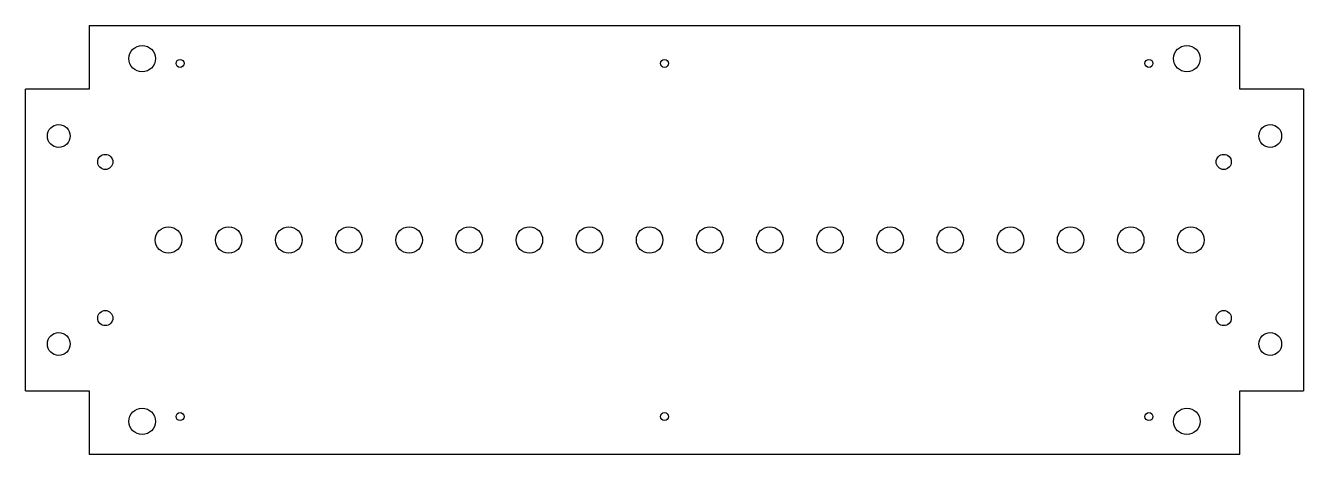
# Model space of a CAD drawing. Extents: x -337 to 337, y -113 to 113.
import ezdxf

# ---------------------------------------------------------------- set-up
doc = ezdxf.new("R2010")
doc.units = 0
doc.layers.get('0').update_dxf_attribs({"linetype": 'CONTINUOUS'})

msp = doc.modelspace()

# ---------------------------------------------------------------- linework, layer by layer
at = {"color": 7, "linetype": 'CONTINUOUS'}
for p, q in [((-303.78, 113.33), (-303.78, 79.78)), ((-303.78, 113.33), (303.78, 113.33)), ((303.78, 79.78), (303.78, 113.33)), ((-337.33, -79.78), (-337.33, 79.78)), ((-303.78, 79.78), (-337.33, 79.78)), ((337.33, 79.78), (303.78, 79.78)), ((337.33, 79.78), (337.33, -79.78)), ((-337.33, -79.78), (-303.78, -79.78)), ((-303.78, -79.78), (-303.78, -113.33)), ((303.78, -79.78), (337.33, -79.78)), ((303.78, -113.33), (303.78, -79.78)), ((303.78, -113.33), (-303.78, -113.33))]:
    msp.add_line(p, q, dxfattribs=at)
for centre, radius in [((-275.75, 95.83), 7), ((275.75, 95.83), 7), ((-255.75, 93.33), 2.1), ((0, 93.33), 2.1), ((255.75, 93.33), 2.1), ((-319.83, 54.95), 6), ((319.83, 54.95), 6), ((-295.25, 41.25), 4), ((295.25, 41.25), 4), ((-261.85, 0), 7), ((-230.1, 0), 7), ((-198.35, 0), 7), ((-166.6, 0), 7), ((-134.85, 0), 7), ((-103.1, 0), 7), ((-71.35, 0), 7), ((-39.6, 0), 7), ((-7.85, 0), 7), ((23.9, 0), 7), ((55.65, 0), 7), ((87.4, 0), 7), ((119.15, 0), 7), ((150.9, 0), 7), ((182.65, 0), 7), ((214.4, 0), 7), ((246.15, 0), 7), ((277.9, 0), 7), ((-295.25, -41.25), 4), ((295.25, -41.25), 4), ((-319.83, -54.95), 6), ((319.83, -54.95), 6), ((-275.75, -95.83), 7), ((-255.75, -93.33), 2.1), ((0, -93.33), 2.1), ((255.75, -93.33), 2.1), ((275.75, -95.83), 7)]:
    msp.add_circle(centre, radius, dxfattribs=at)

doc.saveas('drawing.dxf')
